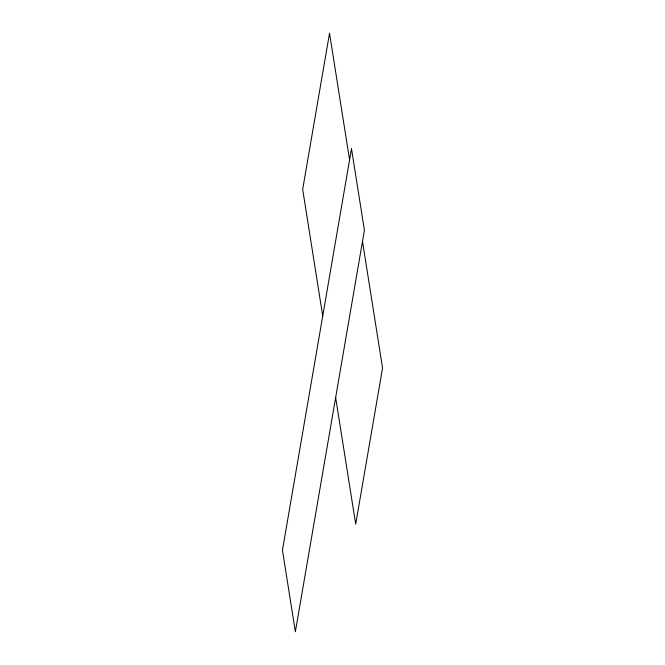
<?xml version="1.0" encoding="UTF-8"?>
<svg xmlns="http://www.w3.org/2000/svg" width="665" height="665" viewBox="0 0 665 665"><rect width="100%" height="100%" fill="white"/><g stroke="black" fill="none" stroke-linecap="round" stroke-linejoin="round"><path stroke-width="1" d="M349.582 159.858L329.524 33.25L302.675 189.384L322.725 315.991M362.5 241.42L382.55 368.019L355.7 524.153L335.642 397.554M351.494 148.702L282.45 550.188L295.368 631.75L364.412 230.265L351.494 148.702"/></g></svg>
